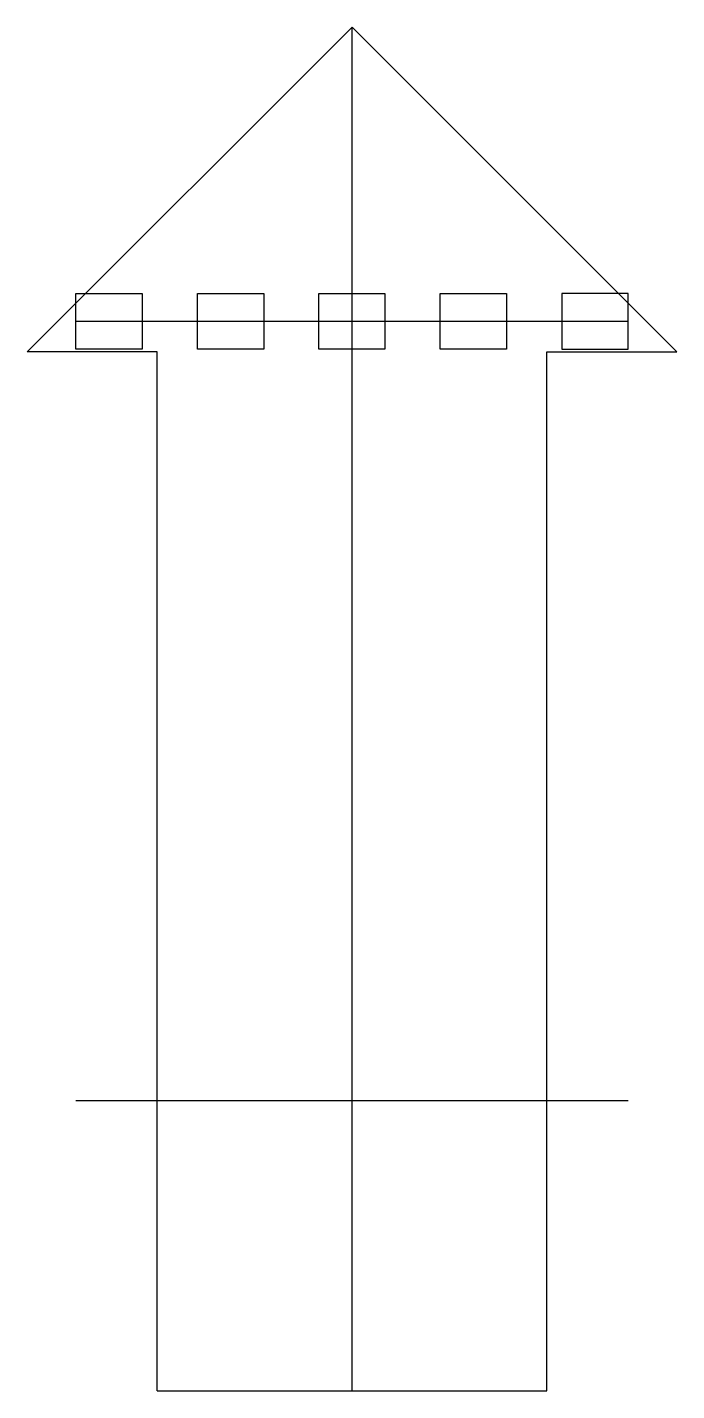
# Model space of a CAD drawing. Header units: millimetres. Extents: x -10 to 40, y 0 to 105.
import ezdxf

# ---------------------------------------------------------------- set-up
doc = ezdxf.new("R2010")
doc.units = ezdxf.units.MM
doc.layers.add('OL', color=1, linetype='Continuous')

msp = doc.modelspace()

# ---------------------------------------------------------------- linework, layer by layer
at = {"layer": 'OL'}
for p, q in [((-10, 80), (15, 105)), ((40, 80), (15, 105)), ((15, 0), (15, 105)), ((-6.25, 82.36), (36.25, 82.36)), ((0, 80), (-10, 80)), ((0, 0), (0, 80)), ((30, 0), (30, 80)), ((30, 80), (40, 80)), ((-6.25, 22.36), (36.25, 22.36)), ((0, 0), (30, 0))]:
    msp.add_line(p, q, dxfattribs=at)
for points in [[(-6.25, 84.51), (-1.15, 84.51), (-1.15, 80.21), (-6.25, 80.21)], [(3.1, 84.51), (8.2, 84.51), (8.2, 80.21), (3.1, 80.21)], [(12.44, 84.51), (17.54, 84.51), (17.54, 80.21), (12.44, 80.21)], [(21.79, 84.51), (26.89, 84.51), (26.89, 80.21), (21.79, 80.21)], [(36.25, 84.51), (31.15, 84.51), (31.15, 80.21), (36.25, 80.21)]]:
    msp.add_lwpolyline(points, close=True, dxfattribs=at)

doc.saveas('drawing.dxf')
